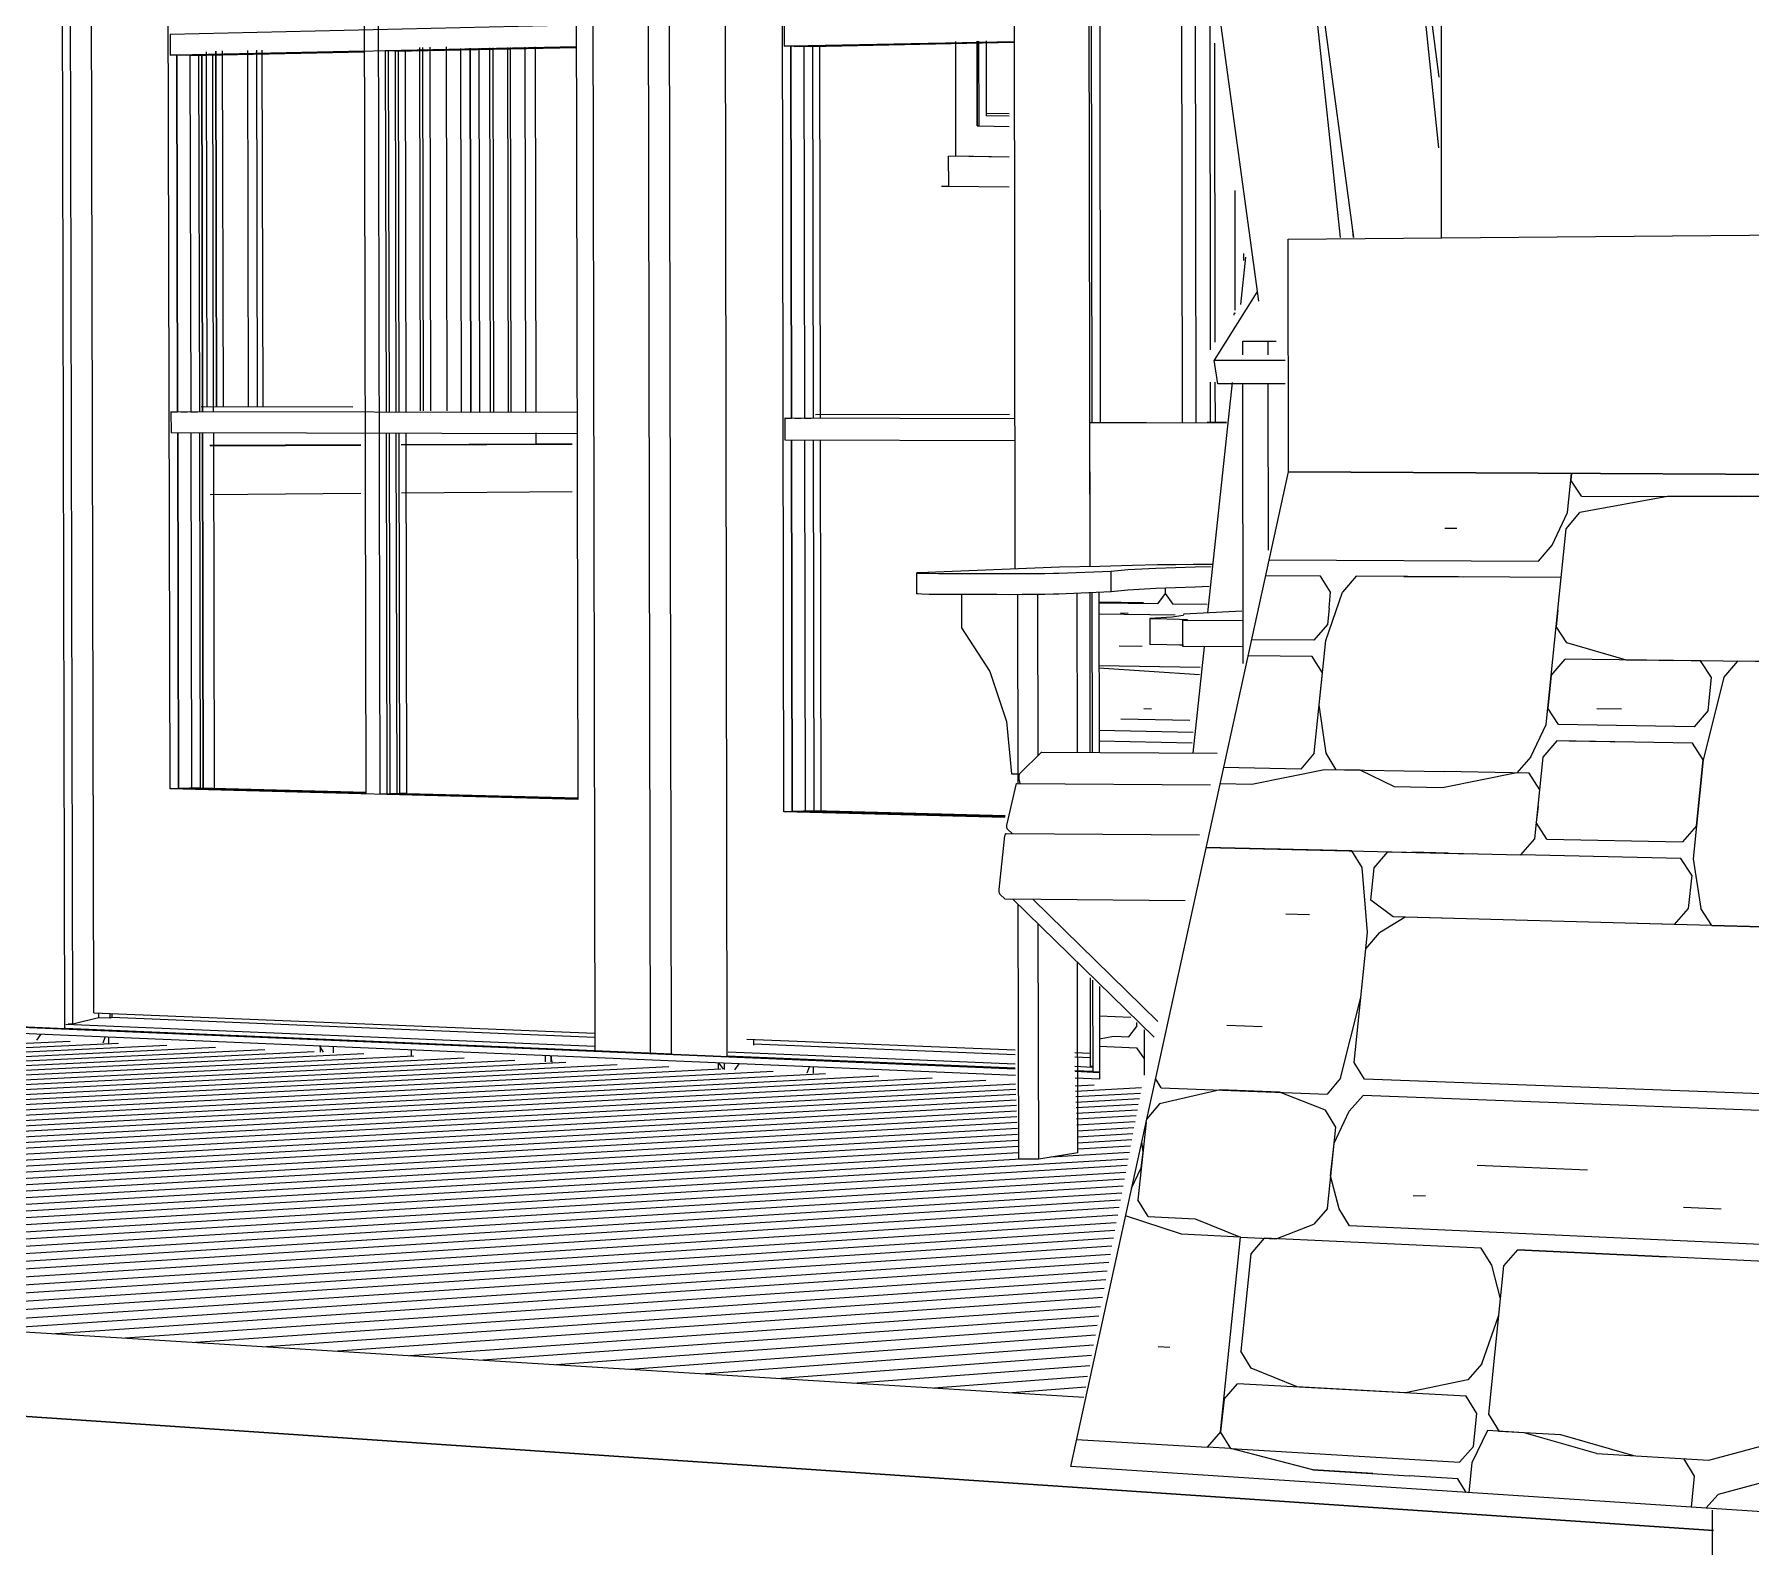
# Model space of a CAD drawing. Header units: inches. Extents: x 205 to 211, y -138 to -29.
# Drawn here: x 210.2116 to 210.3542, y -31.0669 to -30.9405 of the extents above; entities that cross this region are included whole.
import ezdxf

# ---------------------------------------------------------------- set-up
doc = ezdxf.new("R2010")
doc.units = ezdxf.units.IN
doc.header["$MEASUREMENT"] = 0
for name, color, linetype, lineweight in [('A-DOOR', 31, 'Continuous', 13), ('A-DOOR-FRAM', 31, 'Continuous', 9), ('A-DOOR-GLAZ', 31, 'Continuous', 9), ('A-FLOR', 192, 'Continuous', 13), ('A-FLOR-PATT', 8, 'Continuous', 13), ('A-GLAZ', 151, 'Continuous', 13), ('A-PART', 2, 'Continuous', 9), ('A-WALL', 113, 'Continuous', 13), ('A-WALL-PATT', 111, 'Continuous', 13), ('C-TOPO', 7, 'Continuous', 9), ('I-FURN', 30, 'Continuous', 9), ('I-WALL', 2, 'Continuous', 13), ('L-SITE-WALL', 31, 'Continuous', 13), ('Q-CASE', 31, 'Continuous', 9), ('S-COLS', 52, 'Continuous', 9)]:
    doc.layers.add(name, color=color, linetype=linetype, lineweight=lineweight)

# ---------------------------------------------------------------- blocks, each defined once
blk = doc.blocks.new('FP_143-Looking Southeast')
at = {"layer": 'A-FLOR-PATT', "lineweight": 9}
for p, q in [((-513.84762, -31.0242), (-514.0722, -31.03472)), ((-513.84362, -31.02437), (-514.06826, -31.03497)), ((-513.83959, -31.02454), (-514.0643, -31.03521)), ((-513.83554, -31.02471), (-514.0603, -31.03546)), ((-513.83146, -31.02489), (-514.05627, -31.03571)), ((-513.82736, -31.02506), (-514.05221, -31.03596)), ((-513.82323, -31.02524), (-514.04812, -31.03621)), ((-513.81907, -31.02542), (-514.044, -31.03646)), ((-513.81489, -31.0256), (-514.03985, -31.03672)), ((-513.81068, -31.02578), (-514.03567, -31.03698)), ((-513.80645, -31.02596), (-514.03145, -31.03724)), ((-513.80218, -31.02614), (-514.0272, -31.0375)), ((-513.79789, -31.02632), (-514.02292, -31.03776)), ((-513.79357, -31.02651), (-514.01861, -31.03803)), ((-513.78922, -31.02669), (-514.01426, -31.0383)), ((-513.78485, -31.02688), (-514.00988, -31.03857)), ((-513.78044, -31.02707), (-514.00546, -31.03884)), ((-513.77601, -31.02725), (-514.00101, -31.03911)), ((-513.77155, -31.02744), (-513.99652, -31.03939)), ((-513.76907, -31.02774), (-513.992, -31.03967)), ((-513.76254, -31.02783), (-513.76411, -31.02791)), ((-513.75861, -31.02806), (-513.76409, -31.02836)), ((-513.76905, -31.02818), (-513.98744, -31.03995)), ((-513.76904, -31.02862), (-513.98284, -31.04023)), ((-513.76902, -31.02907), (-513.97821, -31.04052)), ((-513.75869, -31.02851), (-513.76407, -31.0288)), ((-513.75878, -31.02897), (-513.76406, -31.02926)), ((-513.75887, -31.02943), (-513.76404, -31.02972)), ((-513.769, -31.02953), (-513.97354, -31.04081)), ((-513.76898, -31.02999), (-513.96883, -31.0411)), ((-513.76896, -31.03046), (-513.96408, -31.04139)), ((-513.76894, -31.03094), (-513.95929, -31.04169)), ((-513.75895, -31.0299), (-513.76402, -31.03019)), ((-513.75904, -31.03038), (-513.764, -31.03066)), ((-513.75913, -31.03087), (-513.76398, -31.03115)), ((-513.76892, -31.03143), (-513.95447, -31.04199)), ((-513.7689, -31.03192), (-513.9496, -31.04229)), ((-513.75923, -31.03137), (-513.76396, -31.03164)), ((-513.75932, -31.03187), (-513.76394, -31.03214)), ((-513.76888, -31.03242), (-513.94469, -31.04259)), ((-513.76886, -31.03293), (-513.93975, -31.04289)), ((-513.76884, -31.03345), (-513.93476, -31.0432)), ((-513.75961, -31.03343), (-513.76615, -31.03382)), ((-513.75942, -31.03238), (-513.76392, -31.03265)), ((-513.75951, -31.0329), (-513.7639, -31.03316)), ((-513.76864, -31.03397), (-513.92973, -31.04351)), ((-513.75971, -31.03397), (-513.92465, -31.04382)), ((-513.75981, -31.03452), (-513.91953, -31.04414)), ((-513.75992, -31.03508), (-513.91437, -31.04446)), ((-513.76002, -31.03564), (-513.90917, -31.04478)), ((-513.76013, -31.03622), (-513.90392, -31.0451)), ((-513.76024, -31.0368), (-513.89863, -31.04543)), ((-513.76035, -31.0374), (-513.89329, -31.04576)), ((-513.76046, -31.03801), (-513.8879, -31.04609)), ((-513.76058, -31.03863), (-513.88246, -31.04643)), ((-513.7607, -31.03926), (-513.87698, -31.04676)), ((-513.76081, -31.0399), (-513.87145, -31.04711)), ((-513.76094, -31.04055), (-513.86587, -31.04745)), ((-513.76106, -31.04122), (-513.86024, -31.0478)), ((-513.76119, -31.04189), (-513.85456, -31.04815)), ((-513.76132, -31.04258), (-513.84883, -31.0485)), ((-513.76145, -31.04329), (-513.84305, -31.04886)), ((-513.76158, -31.04401), (-513.83722, -31.04922)), ((-513.76172, -31.04474), (-513.83133, -31.04958)), ((-513.76186, -31.04548), (-513.82539, -31.04995)), ((-513.762, -31.04624), (-513.81939, -31.05032)), ((-513.76214, -31.04702), (-513.81334, -31.05069)), ((-513.76229, -31.04781), (-513.80723, -31.05107)), ((-513.76244, -31.04862), (-513.80106, -31.05145)), ((-513.76259, -31.04945), (-513.79484, -31.05183)), ((-513.76275, -31.05029), (-513.78856, -31.05222)), ((-513.76291, -31.05115), (-513.78222, -31.05261)), ((-513.76308, -31.05203), (-513.77582, -31.053)), ((-513.76324, -31.05293), (-513.76936, -31.0534))]:
    blk.add_line(p, q, dxfattribs=at)
blk = doc.blocks.new('FP_149-Looking Southeast')
at = {"layer": 'A-WALL-PATT', "lineweight": 9}
for p, q in [((-513.75664, -30.98653), (-513.75664, -30.98696)), ((-513.75727, -30.98784), (-513.76214, -30.98777)), ((-513.75664, -30.98696), (-513.75727, -30.98784)), ((-513.75664, -30.98696), (-513.756, -30.98785)), ((-513.75316, -30.98789), (-513.756, -30.98785)), ((-513.76214, -30.98865), (-513.7558, -30.98874)), ((-513.76046, -30.99132), (-513.75855, -30.99135)), ((-513.76213, -30.99833), (-513.7543, -30.99849)), ((-513.76213, -30.99921), (-513.7544, -30.99937)), ((-513.7621, -31.02207), (-513.75948, -31.02217)), ((-513.7621, -31.02207), (-513.75948, -31.02217)), ((-513.85009, -31.02362), (-513.85041, -31.02408)), ((-513.82692, -31.0246), (-513.82659, -31.0251)), ((-513.82577, -31.02463), (-513.82577, -31.02513)), ((-513.80766, -31.0254), (-513.80766, -31.0259)), ((-513.80766, -31.0259), (-513.80766, -31.0254)), ((-513.79328, -31.026), (-513.79328, -31.02652)), ((-513.79207, -31.02607), (-513.79242, -31.02655))]:
    blk.add_line(p, q, dxfattribs=at)
blk = doc.blocks.new('FP_151-Looking Southeast')
at = {"layer": 'A-WALL-PATT', "lineweight": 9}
for p, q in [((-513.7232, -30.98024), (-513.72287, -30.97699)), ((-513.72287, -30.97699), (-513.72292, -30.97754)), ((-513.72205, -30.97889), (-513.72292, -30.97754)), ((-513.7149, -30.97891), (-513.72218, -30.98025)), ((-513.72205, -30.97889), (-513.70872, -30.97892)), ((-513.70561, -30.97892), (-513.7149, -30.97891)), ((-513.70353, -30.97893), (-513.70872, -30.97892)), ((-513.70294, -30.97965), (-513.70561, -30.97892)), ((-513.70296, -30.97826), (-513.70353, -30.97893)), ((-513.72448, -30.98294), (-513.7232, -30.98024)), ((-513.72333, -30.9816), (-513.72218, -30.98025)), ((-513.7324, -30.98156), (-513.7334, -30.98156)), ((-513.72402, -30.98836), (-513.72333, -30.9816)), ((-513.72563, -30.98429), (-513.72448, -30.98294)), ((-513.74799, -30.98416), (-513.72563, -30.98429)), ((-513.74374, -30.98552), (-513.74828, -30.98549)), ((-513.74289, -30.98686), (-513.74374, -30.98552)), ((-513.74077, -30.98554), (-513.7419, -30.98687)), ((-513.72374, -30.98565), (-513.74077, -30.98554)), ((-513.73181, -30.9856), (-513.7368, -30.98557)), ((-513.72497, -30.99785), (-513.72374, -30.98565)), ((-513.7433, -30.99087), (-513.7419, -30.98687)), ((-513.74302, -30.9882), (-513.74289, -30.98686)), ((-513.74316, -30.98954), (-513.74429, -30.99086)), ((-513.74302, -30.9882), (-513.74316, -30.98954)), ((-513.72402, -30.98836), (-513.72415, -30.98972)), ((-513.74429, -30.99086), (-513.74945, -30.99081)), ((-513.74385, -30.99622), (-513.7433, -30.99087)), ((-513.72327, -30.99108), (-513.72415, -30.98972)), ((-513.74442, -30.9922), (-513.74974, -30.99214)), ((-513.74357, -30.99355), (-513.74442, -30.9922)), ((-513.72456, -30.99378), (-513.72341, -30.99244)), ((-513.71215, -30.99257), (-513.72341, -30.99244)), ((-513.71831, -30.9925), (-513.72327, -30.99108)), ((-513.74426, -31.00024), (-513.74357, -30.99355)), ((-513.72456, -30.99378), (-513.72484, -30.99649)), ((-513.7028, -30.99267), (-513.71831, -30.9925)), ((-513.71125, -30.99395), (-513.71215, -30.99257)), ((-513.71022, -30.99396), (-513.70905, -30.9926)), ((-513.70274, -30.99267), (-513.70905, -30.9926)), ((-513.70274, -30.99264), (-513.7028, -30.99267)), ((-513.71022, -30.99396), (-513.71194, -31.00079)), ((-513.71153, -30.99668), (-513.71125, -30.99395)), ((-513.74327, -31.00025), (-513.74385, -30.99622)), ((-513.72396, -30.99787), (-513.72484, -30.99649)), ((-513.71872, -30.99658), (-513.72077, -30.99655)), ((-513.71153, -30.99668), (-513.71269, -30.99804)), ((-513.72626, -31.00055), (-513.72497, -30.99785)), ((-513.71269, -30.99804), (-513.72396, -30.99787)), ((-513.7241, -30.99922), (-513.72525, -31.00056)), ((-513.71283, -30.99941), (-513.7241, -30.99922)), ((-513.71797, -30.99932), (-513.72308, -30.99924)), ((-513.71194, -31.00079), (-513.71283, -30.99941)), ((-513.74426, -31.00024), (-513.74538, -31.00156)), ((-513.74242, -31.00161), (-513.74327, -31.00025)), ((-513.72626, -31.00055), (-513.72741, -31.00188)), ((-513.72525, -31.00056), (-513.7258, -31.00599)), ((-513.71194, -31.00079), (-513.71276, -31.00902)), ((-513.71248, -31.00628), (-513.71194, -31.00079)), ((-513.74538, -31.00156), (-513.75178, -31.00144)), ((-513.74945, -31.00282), (-513.74341, -31.00159)), ((-513.74341, -31.00159), (-513.73345, -31.00177)), ((-513.74044, -31.00165), (-513.74242, -31.00161)), ((-513.73759, -31.00305), (-513.74044, -31.00165)), ((-513.72741, -31.00188), (-513.73359, -31.00312)), ((-513.7264, -31.0019), (-513.73345, -31.00177)), ((-513.72552, -31.00328), (-513.7264, -31.0019)), ((-513.75207, -31.00277), (-513.74945, -31.00282)), ((-513.73359, -31.00312), (-513.73759, -31.00305)), ((-513.72566, -31.00464), (-513.72552, -31.00328)), ((-513.72593, -31.00735), (-513.72566, -31.00464)), ((-513.72566, -31.00464), (-513.7258, -31.00599)), ((-513.72492, -31.00738), (-513.7258, -31.00599)), ((-513.71248, -31.00628), (-513.71365, -31.00762)), ((-513.75323, -31.00809), (-513.72708, -31.00869)), ((-513.74112, -31.00836), (-513.75323, -31.00809)), ((-513.72708, -31.00869), (-513.72593, -31.00735)), ((-513.72492, -31.00738), (-513.71365, -31.00762)), ((-513.74706, -31.00823), (-513.75, -31.00816)), ((-513.74027, -31.00973), (-513.74112, -31.00836)), ((-513.73927, -31.00976), (-513.73814, -31.00843)), ((-513.73814, -31.00843), (-513.73112, -31.0086)), ((-513.73314, -31.00855), (-513.73614, -31.00848)), ((-513.71379, -31.00899), (-513.72708, -31.00869)), ((-513.71289, -31.01039), (-513.71379, -31.00899)), ((-513.71276, -31.00902), (-513.71213, -31.01316)), ((-513.73982, -31.01515), (-513.74027, -31.00973)), ((-513.73955, -31.01245), (-513.73927, -31.00976)), ((-513.71289, -31.01039), (-513.71317, -31.01314)), ((-513.70457, -31.01059), (-513.70666, -31.01054)), ((-513.74465, -31.01367), (-513.74662, -31.01361)), ((-513.73769, -31.01385), (-513.73955, -31.01245)), ((-513.71317, -31.01314), (-513.71434, -31.01448)), ((-513.71123, -31.01457), (-513.71213, -31.01316)), ((-513.74037, -31.02054), (-513.73982, -31.01515)), ((-513.73996, -31.0165), (-513.73883, -31.01517)), ((-513.73669, -31.01388), (-513.73883, -31.01517)), ((-513.71434, -31.01448), (-513.73769, -31.01385)), ((-513.73268, -31.01399), (-513.73669, -31.01388)), ((-513.70707, -31.01468), (-513.71743, -31.0144)), ((-513.71123, -31.01457), (-513.70241, -31.0148)), ((-513.7024, -31.0155), (-513.70707, -31.01468)), ((-513.74093, -31.02594), (-513.73996, -31.0165)), ((-513.74206, -31.02726), (-513.74037, -31.02054)), ((-513.74857, -31.02297), (-513.75152, -31.02287)), ((-513.74007, -31.02733), (-513.74093, -31.02594)), ((-513.75696, -31.02805), (-513.75743, -31.02727)), ((-513.75696, -31.02805), (-513.74319, -31.02857)), ((-513.74206, -31.02726), (-513.74319, -31.02857)), ((-513.70221, -31.02872), (-513.74007, -31.02733)), ((-513.7571, -31.02939), (-513.75817, -31.03064)), ((-513.75207, -31.02823), (-513.7571, -31.02939)), ((-513.74715, -31.02842), (-513.75207, -31.02823)), ((-513.74333, -31.02992), (-513.74715, -31.02842)), ((-513.74134, -31.03), (-513.7402, -31.02868)), ((-513.70649, -31.02995), (-513.7402, -31.02868)), ((-513.75823, -31.03091), (-513.7589, -31.03737)), ((-513.74247, -31.03131), (-513.74333, -31.02992)), ((-513.74261, -31.03266), (-513.74134, -31.03)), ((-513.70453, -31.03142), (-513.70649, -31.02995)), ((-513.74316, -31.03807), (-513.74247, -31.03131)), ((-513.70375, -31.03423), (-513.70453, -31.03142)), ((-513.70389, -31.03562), (-513.70243, -31.0315)), ((-513.70243, -31.0315), (-513.70217, -31.03121)), ((-513.75862, -31.03469), (-513.75848, -31.03336)), ((-513.75848, -31.03336), (-513.75859, -31.03257)), ((-513.74289, -31.03536), (-513.74261, -31.03266)), ((-513.75943, -31.0364), (-513.75862, -31.03469)), ((-513.72154, -31.03489), (-513.73071, -31.03451)), ((-513.7043, -31.03979), (-513.70375, -31.03423)), ((-513.74217, -31.03811), (-513.74289, -31.03536)), ((-513.70458, -31.04258), (-513.70389, -31.03562)), ((-513.75806, -31.03875), (-513.7589, -31.03737)), ((-513.74316, -31.03807), (-513.7443, -31.03937)), ((-513.73502, -31.03706), (-513.73603, -31.03702)), ((-513.71045, -31.03813), (-513.71356, -31.038)), ((-513.75528, -31.04022), (-513.75993, -31.03869)), ((-513.75806, -31.03875), (-513.75416, -31.03893)), ((-513.75416, -31.03893), (-513.75037, -31.04045)), ((-513.74741, -31.04059), (-513.7443, -31.03937)), ((-513.74131, -31.03951), (-513.74217, -31.03811)), ((-513.75037, -31.04045), (-513.75528, -31.04022)), ((-513.75203, -31.05663), (-513.75037, -31.04045)), ((-513.75037, -31.04045), (-513.74741, -31.04059)), ((-513.7484, -31.04054), (-513.74952, -31.04184)), ((-513.74741, -31.04059), (-513.7484, -31.04054)), ((-513.73039, -31.04138), (-513.7484, -31.04054)), ((-513.70654, -31.04109), (-513.74131, -31.03951)), ((-513.70654, -31.04109), (-513.7043, -31.03979)), ((-513.74952, -31.04184), (-513.75035, -31.04994)), ((-513.72951, -31.04279), (-513.73039, -31.04138)), ((-513.72849, -31.04284), (-513.72734, -31.04152)), ((-513.70563, -31.04253), (-513.72734, -31.04152)), ((-513.72734, -31.04152), (-513.71501, -31.04209)), ((-513.72974, -31.05517), (-513.72849, -31.04284)), ((-513.72877, -31.04558), (-513.72951, -31.04279)), ((-513.7038, -31.04541), (-513.70563, -31.04253)), ((-513.7038, -31.04541), (-513.70458, -31.04258)), ((-513.72891, -31.04695), (-513.72877, -31.04558)), ((-513.70462, -31.05378), (-513.7038, -31.04541)), ((-513.70196, -31.0455), (-513.7038, -31.04541)), ((-513.73034, -31.051), (-513.72891, -31.04695)), ((-513.70302, -31.04825), (-513.70193, -31.04762)), ((-513.70302, -31.04825), (-513.70421, -31.04959)), ((-513.75625, -31.04962), (-513.75722, -31.04957)), ((-513.7495, -31.05134), (-513.75035, -31.04994)), ((-513.70518, -31.05936), (-513.70421, -31.04959)), ((-513.74568, -31.05291), (-513.7495, -31.05134)), ((-513.73149, -31.05232), (-513.73668, -31.05341)), ((-513.73034, -31.051), (-513.73149, -31.05232)), ((-513.75175, -31.05393), (-513.75063, -31.05264)), ((-513.73163, -31.05369), (-513.75063, -31.05264)), ((-513.73668, -31.05341), (-513.74568, -31.05291)), ((-513.73075, -31.05511), (-513.73163, -31.05369)), ((-513.75175, -31.05393), (-513.75203, -31.05663)), ((-513.73103, -31.05785), (-513.73075, -31.05511)), ((-513.72886, -31.0566), (-513.72974, -31.05517)), ((-513.70595, -31.05651), (-513.70462, -31.05378)), ((-513.72987, -31.05654), (-513.73117, -31.05923)), ((-513.72682, -31.05672), (-513.72987, -31.05654)), ((-513.72375, -31.05689), (-513.72886, -31.0566)), ((-513.70714, -31.05784), (-513.70595, -31.05651)), ((-513.76401, -31.05728), (-513.75316, -31.05792)), ((-513.75203, -31.05663), (-513.75316, -31.05792)), ((-513.75118, -31.05804), (-513.75316, -31.05792)), ((-513.75118, -31.05804), (-513.75203, -31.05663)), ((-513.75118, -31.05804), (-513.73218, -31.05917)), ((-513.74438, -31.05981), (-513.75118, -31.05804)), ((-513.73103, -31.05785), (-513.73218, -31.05917)), ((-513.7208, -31.05845), (-513.72682, -31.05672)), ((-513.7177, -31.05863), (-513.72375, -31.05689)), ((-513.71147, -31.05899), (-513.70714, -31.05784)), ((-513.73117, -31.05923), (-513.73142, -31.06169)), ((-513.7208, -31.05845), (-513.71147, -31.05899)), ((-513.71265, -31.06032), (-513.71355, -31.05887)), ((-513.70426, -31.06082), (-513.70518, -31.05936)), ((-513.74438, -31.05981), (-513.73636, -31.06029)), ((-513.73938, -31.06011), (-513.74438, -31.05981)), ((-513.73232, -31.06054), (-513.73636, -31.06029)), ((-513.73162, -31.06168), (-513.73232, -31.06054)), ((-513.71291, -31.06291), (-513.71265, -31.06032)), ((-513.70637, -31.06069), (-513.7107, -31.06184)), ((-513.70173, -31.06097), (-513.70637, -31.06069)), ((-513.7107, -31.06184), (-513.71172, -31.06299))]:
    blk.add_line(p, q, dxfattribs=at)
blk = doc.blocks.new('FP_167-Looking Southeast')
at = {"layer": 'A-PART'}
for p, q in [((-513.76214, -30.98767), (-513.75843, -30.98772)), ((-513.76034, -30.98858), (-513.7597, -30.98859)), ((-513.76214, -30.99295), (-513.75372, -30.9931)), ((-513.75379, -30.99373), (-513.76214, -30.99318)), ((-513.75842, -30.99654), (-513.75778, -30.99656)), ((-513.76032, -30.99739), (-513.75458, -30.9975)), ((-513.7621, -31.02399), (-513.76093, -31.02377)), ((-513.76093, -31.02377), (-513.75966, -31.02382)), ((-513.75966, -31.02382), (-513.75902, -31.02297)), ((-513.75902, -31.02261), (-513.75902, -31.02297)), ((-513.75838, -31.02322), (-513.75838, -31.02699)), ((-513.84488, -31.02432), (-513.84471, -31.02383)), ((-513.8444, -31.02434), (-513.84441, -31.02384)), ((-513.82681, -31.02509), (-513.82681, -31.02459)), ((-513.81929, -31.02491), (-513.81929, -31.02541)), ((-513.81929, -31.02491), (-513.81929, -31.02541)), ((-513.76209, -31.0246), (-513.75902, -31.02473)), ((-513.75902, -31.02473), (-513.75838, -31.02563)), ((-513.80813, -31.02588), (-513.80813, -31.02538)), ((-513.80772, -31.02539), (-513.8076, -31.02591)), ((-513.79377, -31.02598), (-513.79377, -31.0265)), ((-513.79335, -31.02651), (-513.79371, -31.02599)), ((-513.78638, -31.02681), (-513.7862, -31.0263)), ((-513.78586, -31.02683), (-513.78586, -31.02632)), ((-513.75838, -31.02563), (-513.75838, -31.02699))]:
    blk.add_line(p, q, dxfattribs=at)

msp = doc.modelspace()

# ---------------------------------------------------------------- linework, layer by layer
at = {"layer": 'A-DOOR', "lineweight": 9}
for p, q in [((210.29283, -30.84135), (210.29303, -30.98491)), ((210.27383, -31.00511), (210.27357, -30.84316)), ((210.27447, -30.97242), (210.27442, -30.94147)), ((210.27442, -30.94147), (210.27447, -30.97242)), ((210.27622, -30.94151), (210.27627, -30.97241)), ((210.27452, -31.00508), (210.27447, -30.9742)), ((210.27447, -30.9742), (210.27452, -31.00508)), ((210.27627, -30.9742), (210.27632, -31.00503)), ((210.27452, -31.00508), (210.27383, -31.00511)), ((210.2922, -31.00559), (210.27383, -31.00511)), ((210.27632, -31.00503), (210.27452, -31.00508)), ((210.29221, -31.00555), (210.27452, -31.00508)), ((210.29221, -31.00555), (210.27452, -31.00508)), ((210.29223, -31.00545), (210.27632, -31.00503)), ((210.29305, -31.02493), (210.27077, -31.02403)), ((210.29929, -31.02519), (210.29802, -31.02514))]:
    msp.add_line(p, q, dxfattribs=at)
at = {"layer": 'A-DOOR'}
for p, q in [((210.23878, -30.84647), (210.23911, -31.00362)), ((210.2403, -31.00365), (210.23998, -30.84636)), ((210.25659, -30.93974), (210.22284, -30.9405)), ((210.22284, -30.9405), (210.22285, -30.94222)), ((210.27387, -30.9397), (210.27387, -30.94148)), ((210.27387, -30.94148), (210.29297, -30.94108)), ((210.22285, -30.94222), (210.2566, -30.9415)), ((210.2234, -30.94223), (210.22285, -30.94222)), ((210.23898, -30.9419), (210.2234, -30.94223)), ((210.22367, -30.94224), (210.23897, -30.94191)), ((210.22422, -30.94225), (210.22367, -30.94224)), ((210.23897, -30.94194), (210.22422, -30.94225)), ((210.22449, -30.94225), (210.23897, -30.94195)), ((210.22504, -30.94227), (210.22449, -30.94225)), ((210.23897, -30.94197), (210.22504, -30.94227)), ((210.25659, -30.94153), (210.24072, -30.94186)), ((210.24072, -30.94188), (210.25659, -30.94154)), ((210.24072, -30.94184), (210.24078, -30.9719)), ((210.24106, -30.9719), (210.24099, -30.94183)), ((210.25659, -30.94157), (210.24154, -30.94188)), ((210.24154, -30.9419), (210.25659, -30.94158)), ((210.24154, -30.94186), (210.2416, -30.97189)), ((210.24188, -30.97189), (210.24181, -30.94185)), ((210.25659, -30.9416), (210.24236, -30.9419)), ((210.24236, -30.94188), (210.24242, -30.97189)), ((210.27442, -30.94149), (210.27387, -30.94148)), ((210.29297, -30.94111), (210.27442, -30.94149)), ((210.27469, -30.9415), (210.29296, -30.94112)), ((210.27523, -30.94152), (210.27469, -30.9415)), ((210.29296, -30.94115), (210.27523, -30.94152)), ((210.27551, -30.94152), (210.29296, -30.94116)), ((210.27605, -30.94154), (210.27551, -30.94152)), ((210.29296, -30.94118), (210.27605, -30.94154)), ((210.22291, -30.97186), (210.22292, -30.97358)), ((210.25665, -30.97193), (210.22291, -30.97186)), ((210.22291, -30.97186), (210.22346, -30.97186)), ((210.22374, -30.97186), (210.22428, -30.97186)), ((210.22456, -30.97186), (210.22511, -30.97186)), ((210.27392, -30.97241), (210.27392, -30.97419)), ((210.29301, -30.97246), (210.27392, -30.97241)), ((210.27392, -30.97241), (210.27447, -30.97241)), ((210.27474, -30.97241), (210.27528, -30.97241)), ((210.27555, -30.97241), (210.2761, -30.97241)), ((210.22292, -30.97358), (210.25665, -30.97368)), ((210.24079, -30.97363), (210.24085, -31.00363)), ((210.24112, -31.00363), (210.24106, -30.97363)), ((210.24161, -30.97363), (210.24167, -31.00361)), ((210.24194, -31.0036), (210.24188, -30.97363)), ((210.24242, -30.97364), (210.24248, -31.00359)), ((210.27392, -30.97419), (210.29301, -30.97426)), ((210.24085, -31.00363), (210.2403, -31.00365)), ((210.24084, -31.00362), (210.24112, -31.00363)), ((210.24167, -31.00361), (210.24112, -31.00363)), ((210.24166, -31.00359), (210.24194, -31.0036)), ((210.24248, -31.00359), (210.24194, -31.0036))]:
    msp.add_line(p, q, dxfattribs=at)
at = {"layer": 'A-DOOR-FRAM'}
for p, q in [((210.29904, -30.82927), (210.29925, -30.98473)), ((210.29924, -30.82853), (210.29943, -30.97275)), ((210.26913, -31.02544), (210.26881, -30.83065)), ((210.25778, -30.8318), (210.25814, -31.02498)), ((210.26239, -30.83233), (210.26273, -31.02517)), ((210.2645, -31.02525), (210.26416, -30.83215)), ((210.21409, -31.02314), (210.21365, -30.83736)), ((210.21477, -31.02277), (210.21434, -30.83796)), ((210.21651, -31.02182), (210.21608, -30.83826)), ((210.25642, -30.84478), (210.25671, -31.00409)), ((210.22284, -31.0032), (210.22249, -30.84797)), ((210.2234, -30.9422), (210.22346, -30.97186)), ((210.22346, -30.97186), (210.2234, -30.9422)), ((210.22521, -30.94224), (210.22528, -30.97186)), ((210.22547, -30.94225), (210.22553, -30.97186)), ((210.22553, -30.97186), (210.22547, -30.94225)), ((210.22637, -30.94223), (210.22643, -30.97186)), ((210.27681, -30.94151), (210.27686, -30.97241)), ((210.27681, -30.94151), (210.27686, -30.97241)), ((210.22347, -30.97358), (210.22353, -31.00318)), ((210.22353, -31.00318), (210.22347, -30.97358)), ((210.22528, -30.97358), (210.22535, -31.00313)), ((210.22554, -30.97358), (210.2256, -31.00314)), ((210.2256, -31.00314), (210.22554, -30.97358)), ((210.22644, -30.97358), (210.2265, -31.00317)), ((210.27686, -30.9742), (210.27691, -31.00505)), ((210.27686, -30.9742), (210.27691, -31.00505)), ((210.29925, -30.98689), (210.29927, -31.00021)), ((210.29944, -30.98688), (210.29946, -31.00021)), ((210.22353, -31.00318), (210.22284, -31.0032)), ((210.25671, -31.00409), (210.22284, -31.0032)), ((210.22535, -31.00313), (210.22353, -31.00318)), ((210.22353, -31.00318), (210.2391, -31.00359)), ((210.2391, -31.00359), (210.22353, -31.00318)), ((210.22535, -31.00313), (210.23909, -31.00349)), ((210.24085, -31.00363), (210.25671, -31.00405)), ((210.25671, -31.00405), (210.24085, -31.00363)), ((210.24248, -31.00358), (210.2567, -31.00395)), ((210.29929, -31.01892), (210.2993, -31.02628)), ((210.29949, -31.01911), (210.2995, -31.02671)), ((210.21689, -31.02223), (210.21477, -31.02277)), ((210.21651, -31.02182), (210.25812, -31.02351)), ((210.21689, -31.02183), (210.21689, -31.02223)), ((210.21783, -31.02227), (210.21689, -31.02223)), ((210.21783, -31.02187), (210.21783, -31.02227)), ((210.21801, -31.02222), (210.21783, -31.02227)), ((210.21801, -31.02188), (210.21801, -31.02222)), ((210.25812, -31.02387), (210.21801, -31.02222)), ((210.21409, -31.02314), (210.2082, -31.02289)), ((210.25814, -31.02497), (210.21409, -31.02313)), ((210.21418, -31.02313), (210.21409, -31.02314)), ((210.25813, -31.02463), (210.21418, -31.0228)), ((210.21477, -31.02277), (210.21436, -31.02275)), ((210.2645, -31.02525), (210.25814, -31.02498)), ((210.26273, -31.02517), (210.26913, -31.02544)), ((210.29306, -31.02608), (210.26922, -31.02509)), ((210.27131, -31.02405), (210.27131, -31.02452)), ((210.29305, -31.0253), (210.27131, -31.02441)), ((210.26922, -31.02543), (210.26913, -31.02544)), ((210.29306, -31.02643), (210.26913, -31.02543)), ((210.29929, -31.02556), (210.29801, -31.0255)), ((210.29949, -31.02635), (210.29802, -31.02629)), ((210.2995, -31.0267), (210.29802, -31.02664)), ((210.29949, -31.02629), (210.2993, -31.02628)), ((210.2995, -31.02671), (210.30005, -31.02673))]:
    msp.add_line(p, q, dxfattribs=at)
at = {"layer": 'A-DOOR-GLAZ'}
for p, q in [((210.22346, -30.97186), (210.2234, -30.9422)), ((210.22448, -30.94222), (210.22455, -30.97186)), ((210.27447, -30.97242), (210.27442, -30.94147)), ((210.2755, -30.94148), (210.27555, -30.97241)), ((210.22353, -31.00318), (210.22347, -30.97358)), ((210.22455, -30.97358), (210.22462, -31.00315)), ((210.27452, -31.00508), (210.27447, -30.9742)), ((210.27555, -30.9742), (210.2756, -31.00505)), ((210.22462, -31.00315), (210.22353, -31.00318)), ((210.22353, -31.00318), (210.2391, -31.00359)), ((210.22462, -31.00315), (210.2391, -31.00353)), ((210.24085, -31.00363), (210.25671, -31.00405)), ((210.24166, -31.0036), (210.25671, -31.00399)), ((210.2756, -31.00505), (210.27452, -31.00508)), ((210.27452, -31.00508), (210.29221, -31.00555)), ((210.2756, -31.00505), (210.29222, -31.00549))]:
    msp.add_line(p, q, dxfattribs=at)
at = {"layer": 'A-FLOR'}
msp.add_line((209.94549, -31.03198), (210.29876, -31.05377), dxfattribs=at)
at = {"layer": 'A-GLAZ', "lineweight": 9}
for p, q in [((210.30016, -30.97275), (210.29997, -30.82688)), ((210.30696, -30.97277), (210.30678, -30.82617)), ((210.22584, -30.94194), (210.2259, -30.97142)), ((210.22664, -30.94189), (210.2267, -30.97141)), ((210.2267, -30.97141), (210.22664, -30.94189)), ((210.22718, -30.94187), (210.22724, -30.97141)), ((210.22936, -30.97142), (210.22929, -30.94183)), ((210.24365, -30.9718), (210.24359, -30.94158)), ((210.2438, -30.94158), (210.24386, -30.9718)), ((210.24443, -30.94156), (210.24449, -30.9718)), ((210.24587, -30.9718), (210.24581, -30.94153)), ((210.24705, -30.97186), (210.24699, -30.94167)), ((210.24776, -30.94165), (210.24782, -30.97186)), ((210.24776, -30.94165), (210.24782, -30.97186)), ((210.24782, -30.97186), (210.24776, -30.94165)), ((210.24857, -30.97186), (210.24851, -30.94164)), ((210.24937, -30.94162), (210.24943, -30.97186)), ((210.24974, -30.97186), (210.24969, -30.94161)), ((210.25088, -30.94159), (210.25094, -30.97187)), ((210.25118, -30.97187), (210.25112, -30.94158)), ((210.25232, -30.94156), (210.25237, -30.97187)), ((210.25326, -30.97187), (210.2532, -30.94154)), ((210.22541, -30.97142), (210.23803, -30.97145)), ((210.25326, -30.97455), (210.25326, -30.97363)), ((210.23865, -30.97462), (210.22614, -30.97467)), ((210.23868, -30.97467), (210.22617, -30.97473)), ((210.25326, -30.97455), (210.24204, -30.9746)), ((210.25625, -30.97459), (210.24206, -30.97465)), ((210.25624, -30.97456), (210.25328, -30.97455)), ((210.22618, -30.97873), (210.23869, -30.97863)), ((210.24207, -30.9786), (210.25626, -30.97849))]:
    msp.add_line(p, q, dxfattribs=at)
at = {"layer": 'A-GLAZ'}
for p, q in [((210.30809, -30.97277), (210.30792, -30.82704)), ((210.3091, -30.82719), (210.30926, -30.96673)), ((210.30968, -30.96607), (210.30965, -30.94122)), ((210.31134, -30.96342), (210.31133, -30.95347)), ((210.31205, -30.95929), (210.31205, -30.95872)), ((210.30926, -30.9694), (210.30927, -30.97277)), ((210.30969, -30.97277), (210.30968, -30.9694))]:
    msp.add_line(p, q, dxfattribs=at)
at = {"layer": 'A-PART'}
for p, q in [((210.29258, -30.97209), (210.27647, -30.97213)), ((210.30002, -30.98686), (210.30004, -31.00021)), ((210.30006, -31.01964), (210.30007, -31.02732)), ((210.29308, -31.02703), (210.20192, -31.02317)), ((210.20783, -31.02291), (210.29306, -31.02647)), ((210.29306, -31.02647), (210.20783, -31.02291)), ((210.29803, -31.02668), (210.30005, -31.02677)), ((210.30005, -31.02677), (210.29803, -31.02668)), ((210.30007, -31.02732), (210.29805, -31.02724))]:
    msp.add_line(p, q, dxfattribs=at)
at = {"layer": 'A-WALL'}
for p, q in [((210.23011, -30.97142), (210.23004, -30.94181)), ((210.31575, -30.95752), (210.35918, -30.95714)), ((210.31577, -30.97687), (210.31575, -30.95752)), ((210.29767, -31.05951), (210.31577, -30.97687)), ((210.35919, -30.9771), (210.31577, -30.97687)), ((210.31577, -30.97687), (210.35919, -30.9771)), ((210.36047, -31.06365), (210.29767, -31.05951))]:
    msp.add_line(p, q, dxfattribs=at)
at = {"layer": 'C-TOPO'}
for p, q in [((210.35109, -31.06483), (209.96673, -31.0389)), ((209.96673, -31.0389), (210.35109, -31.06483))]:
    msp.add_line(p, q, dxfattribs=at)
at = {"layer": 'I-FURN'}
for p, q in [((210.32826, -30.94994), (210.32636, -30.93156)), ((210.32662, -30.93152), (210.32826, -30.94407)), ((210.32009, -30.95738), (210.31762, -30.93432)), ((210.31806, -30.93419), (210.32116, -30.95737)), ((210.30999, -30.93858), (210.31328, -30.96266)), ((210.28814, -30.9506), (210.28812, -30.9411)), ((210.28991, -30.94811), (210.2899, -30.94106)), ((210.2899, -30.94106), (210.28991, -30.94811)), ((210.29006, -30.9481), (210.29005, -30.94106)), ((210.29065, -30.94105), (210.29066, -30.94727)), ((210.28991, -30.94811), (210.29006, -30.9481)), ((210.29006, -30.9481), (210.29255, -30.94815)), ((210.29255, -30.94711), (210.29066, -30.94707)), ((210.29255, -30.94731), (210.29066, -30.94727)), ((210.28753, -30.95061), (210.28814, -30.9506)), ((210.28754, -30.95314), (210.28753, -30.95061)), ((210.29255, -30.9507), (210.28753, -30.95061)), ((210.28814, -30.9506), (210.29256, -30.95068)), ((210.28754, -30.95314), (210.28693, -30.95315)), ((210.29256, -30.95321), (210.28754, -30.95314)), ((210.32108, -30.95679), (210.32114, -30.95737)), ((210.3122, -30.95901), (210.31178, -30.96295)), ((210.31313, -30.96193), (210.30959, -30.96759)), ((210.31317, -30.96193), (210.31313, -30.96193)), ((210.31125, -30.96365), (210.31122, -30.96383)), ((210.31125, -30.96365), (210.31133, -30.96366)), ((210.31197, -30.966), (210.31405, -30.966)), ((210.31197, -30.96712), (210.31197, -30.966)), ((210.31405, -30.966), (210.31474, -30.96601)), ((210.31405, -30.966), (210.31405, -30.96712)), ((210.30959, -30.96759), (210.31549, -30.96759)), ((210.30989, -30.96955), (210.30959, -30.96759)), ((210.31109, -30.96942), (210.30905, -30.98857)), ((210.31549, -30.96955), (210.30989, -30.96955)), ((210.312, -30.9928), (210.31197, -30.96955)), ((210.31405, -30.96955), (210.31407, -30.98337)), ((210.28489, -30.987), (210.28488, -30.98526)), ((210.29674, -30.98478), (210.2851, -30.98524)), ((210.28765, -30.98531), (210.29153, -30.98532)), ((210.29669, -30.98528), (210.30102, -30.9851)), ((210.30102, -30.98682), (210.30102, -30.9851)), ((210.29153, -30.98706), (210.28765, -30.98705)), ((210.28861, -30.98705), (210.28861, -30.98982)), ((210.29331, -31.00277), (210.29328, -30.98706)), ((210.29496, -31.00044), (210.29494, -30.98705)), ((210.30102, -30.98682), (210.29669, -30.98702)), ((210.29823, -31.00017), (210.29821, -30.98695)), ((210.30426, -30.98905), (210.30426, -30.9912)), ((210.30699, -30.98919), (210.31199, -30.98921)), ((210.30699, -30.99137), (210.30699, -30.98919)), ((210.31188, -30.98845), (210.30707, -30.9887)), ((210.31199, -30.99139), (210.30699, -30.99137)), ((210.30875, -30.9914), (210.30781, -31.00024)), ((210.29345, -31.00194), (210.29524, -31.00016)), ((210.29527, -31.00015), (210.30985, -31.00024)), ((210.29275, -31.00196), (210.29329, -31.00197)), ((210.29348, -31.00277), (210.2934, -31.00238)), ((210.29238, -31.00611), (210.29313, -31.00288)), ((210.2932, -31.00276), (210.30928, -31.00287)), ((210.29282, -31.00692), (210.29242, -31.00656)), ((210.29173, -31.01158), (210.29221, -31.00712)), ((210.2923, -31.00691), (210.30838, -31.00703)), ((210.29223, -31.01238), (210.29179, -31.01195)), ((210.30718, -31.01251), (210.29223, -31.01238)), ((210.30462, -31.02383), (210.29287, -31.01238)), ((210.29454, -31.0124), (210.30491, -31.02254)), ((210.29335, -31.03397), (210.29332, -31.01283)), ((210.29501, -31.03399), (210.29498, -31.01444)), ((210.29827, -31.03345), (210.29825, -31.01762)), ((210.29827, -31.03345), (210.29501, -31.03399)), ((210.29501, -31.03399), (210.29335, -31.03397))]:
    msp.add_line(p, q, dxfattribs=at)
for points in [[(210.2851, -30.98524, 0), (210.28489, -30.98526, 0), (210.28496, -30.98527, 0), (210.2853, -30.98528, 0), (210.28589, -30.98529, 0), (210.28669, -30.9853, 0), (210.28765, -30.98531, 0)], [(210.29153, -30.98532, 0), (210.29258, -30.98532, 0), (210.29364, -30.98532, 0), (210.29465, -30.98531, 0), (210.29553, -30.9853, 0), (210.29623, -30.98529, 0), (210.29669, -30.98528, 0)], [(210.30488, -30.98459, 0), (210.30281, -30.98465, 0), (210.30009, -30.98472, 0), (210.29674, -30.98478, 0)], [(210.30102, -30.9851, 0), (210.30241, -30.98498, 0), (210.30475, -30.98487, 0), (210.308, -30.98476, 0), (210.30935, -30.98472, 0)], [(210.30949, -30.98455, 0), (210.30909, -30.98456, 0), (210.30786, -30.98457, 0), (210.30642, -30.98458, 0), (210.30488, -30.98459, 0)], [(210.30918, -30.9864, 0), (210.308, -30.98644, 0), (210.30475, -30.98656, 0), (210.30241, -30.98669, 0), (210.30102, -30.98682, 0)], [(210.28765, -30.98705, 0), (210.2867, -30.98704, 0), (210.2859, -30.98704, 0), (210.2853, -30.98702, 0), (210.28496, -30.98701, 0), (210.28489, -30.98699, 0)], [(210.29669, -30.98702, 0), (210.29623, -30.98703, 0), (210.29553, -30.98705, 0), (210.29465, -30.98706, 0), (210.29364, -30.98706, 0), (210.29258, -30.98707, 0), (210.29153, -30.98706, 0)], [(210.30707, -30.9887, 0), (210.30703, -30.98881, 0), (210.30609, -30.98893, 0), (210.30426, -30.98905, 0)], [(210.30426, -30.98905, 0), (210.30567, -30.98907, 0), (210.3067, -30.9891, 0), (210.30728, -30.98913, 0), (210.30738, -30.98916, 0), (210.30699, -30.98919, 0)], [(210.28861, -30.98982, 0), (210.29094, -30.99346, 0), (210.29235, -30.9976, 0), (210.29275, -31.00196, 0)], [(210.30704, -30.99127, 0), (210.3067, -30.99126, 0), (210.30567, -30.99123, 0), (210.30426, -30.9912, 0)], [(210.29524, -31.00016, 0), (210.29526, -31.00015, 0), (210.29526, -31.00015, 0)], [(210.2934, -31.00238, 0), (210.29339, -31.00232, 0), (210.29338, -31.00226, 0), (210.29338, -31.00219, 0), (210.29339, -31.00212, 0), (210.29339, -31.00206, 0), (210.29341, -31.00201, 0), (210.29343, -31.00196, 0), (210.29345, -31.00194, 0)], [(210.29313, -31.00288, 0), (210.29314, -31.00283, 0), (210.29316, -31.00279, 0), (210.29318, -31.00277, 0), (210.2932, -31.00276, 0), (210.2932, -31.00276, 0)], [(210.29242, -31.00656, 0), (210.2924, -31.00653, 0), (210.29239, -31.00649, 0), (210.29237, -31.00643, 0), (210.29236, -31.00637, 0), (210.29236, -31.0063, 0), (210.29236, -31.00623, 0), (210.29237, -31.00617, 0), (210.29238, -31.00611, 0)], [(210.29221, -31.00712, 0), (210.29222, -31.00705, 0), (210.29224, -31.00699, 0), (210.29226, -31.00694, 0), (210.29228, -31.00692, 0), (210.2923, -31.00691, 0)], [(210.29179, -31.01195, 0), (210.29177, -31.01192, 0), (210.29175, -31.01187, 0), (210.29174, -31.01181, 0), (210.29173, -31.01174, 0), (210.29173, -31.01166, 0), (210.29173, -31.01158, 0)]]:
    msp.add_polyline3d(points, dxfattribs=at)
at = {"layer": 'I-WALL'}
msp.add_line((210.23047, -30.9418), (210.23054, -30.97142), dxfattribs=at)
at = {"layer": 'L-SITE-WALL'}
for p, q in [((210.29927, -30.97275), (210.30393, -30.97274)), ((210.29928, -30.98473), (210.29927, -30.97275)), ((210.29927, -30.97275), (210.31062, -30.97278)), ((210.31061, -30.97275), (210.309, -30.97274)), ((210.30002, -30.98686), (210.30004, -31.00021)), ((210.30006, -31.01964), (210.30007, -31.02732)), ((210.29308, -31.02703), (210.20192, -31.02317)), ((210.30007, -31.02732), (210.29805, -31.02724))]:
    msp.add_line(p, q, dxfattribs=at)
at = {"layer": 'Q-CASE'}
msp.add_line((210.32849, -30.9574), (210.32832, -30.77543), dxfattribs=at)
at = {"layer": 'S-COLS'}
msp.add_line((210.351, -31.06685), (210.351, -31.06314), dxfattribs=at)

# ---------------------------------------------------------------- block references
at = {"layer": 'A-FLOR', "lineweight": 9}
msp.add_blockref('FP_143-Looking Southeast', (724.06216, 0), dxfattribs=at)
at = {"layer": 'A-PART'}
msp.add_blockref('FP_167-Looking Southeast', (724.06216, 0), dxfattribs=at)
at = {"layer": 'A-WALL', "lineweight": 9}
msp.add_blockref('FP_151-Looking Southeast', (724.06216, 0), dxfattribs=at)
at = {"layer": 'L-SITE-WALL', "lineweight": 9}
msp.add_blockref('FP_149-Looking Southeast', (724.06216, 0), dxfattribs=at)

doc.saveas('drawing.dxf')
